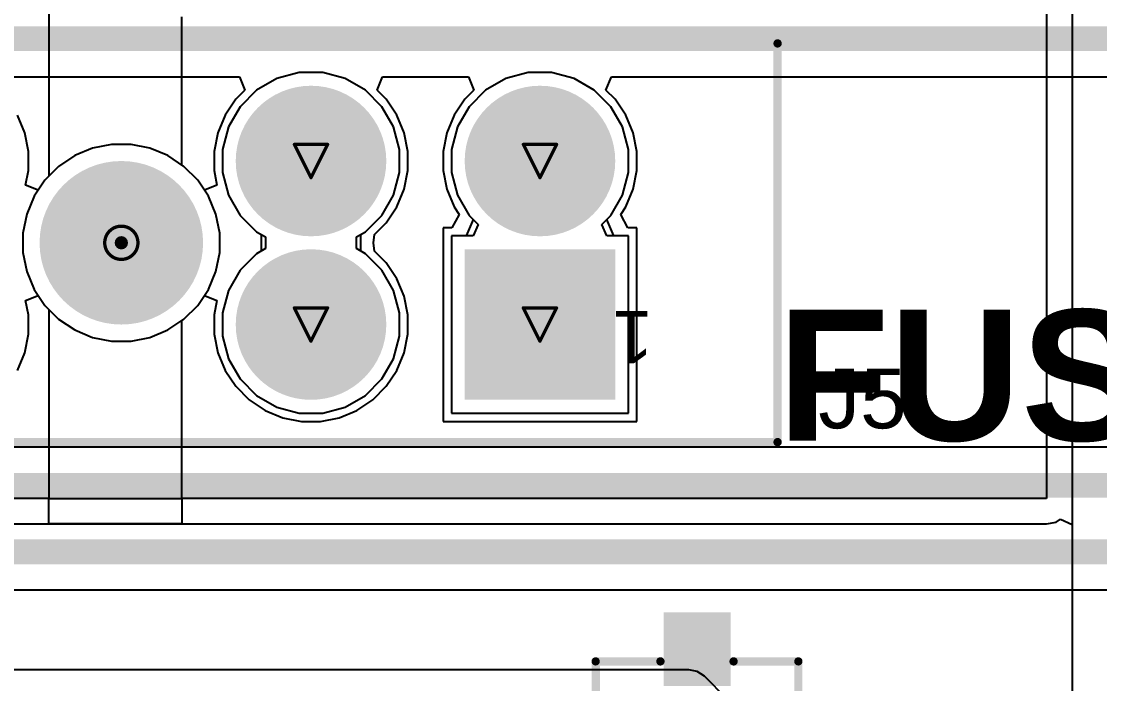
# Model space of a CAD drawing. Header units: inches. Extents: x 0 to 5379, y 0 to 5429.
# Drawn here: x 93.56 to 110.04, y 20.03 to 30.15 of the extents above; entities that cross this region are included whole.
import ezdxf

# ---------------------------------------------------------------- set-up
doc = ezdxf.new("R2010")
doc.units = ezdxf.units.IN
for name, color, linetype in [('Bottom Layer', 5, 'Continuous'), ('Bottom Solder', 6, 'Continuous'), ('Drill Drawing', 1, 'Continuous'), ('GND01', 16, 'Continuous'), ('GND02', 76, 'Continuous'), ('Multi-Layer', 9, 'Continuous'), ('Pad Holes', 156, 'Continuous'), ('PWR', 156, 'Continuous'), ('SIG 01', 90, 'Continuous'), ('Top Layer', 1, 'Continuous'), ('Top Overlay', 2, 'Continuous'), ('Top Paste', 8, 'Continuous'), ('Top Solder', 216, 'Continuous')]:
    doc.layers.add(name, color=color, linetype=linetype)
doc.styles.add('Arial', font='', dxfattribs={"height": 0.2})
doc.styles.add('Arial_Bold', font='', dxfattribs={"height": 0.2})
doc.styles.get('Arial').set_extended_font_data('Arial')
doc.styles.get('Arial_Bold').set_extended_font_data('Arial', bold=True)

# ---------------------------------------------------------------- blocks, each defined once
blk = doc.blocks.new('178_6165_0002_52')
at = {"layer": 'Bottom Layer'}
blk.add_hatch(color=5, dxfattribs=at).paths.add_polyline_path([(-7.5, 2.35), (-5.3, 2.35), (-5.3, 0.15), (-7.5, 0.15)])
h = blk.add_hatch(color=5, dxfattribs=at)
edge = h.paths.add_edge_path()
edge.add_arc((-2.9, 1.25), 1.1, 0, 360)
h = blk.add_hatch(color=5, dxfattribs=at)
edge = h.paths.add_edge_path()
edge.add_arc((-6.4, -1.25), 1.1, 0, 360)
h = blk.add_hatch(color=5, dxfattribs=at)
edge = h.paths.add_edge_path()
edge.add_arc((-2.9, -1.25), 1.1, 0, 360)
at = {"layer": 'Bottom Solder'}
blk.add_hatch(color=6, dxfattribs=at).paths.add_polyline_path([(-7.551, 2.401), (-5.249, 2.401), (-5.249, 0.099), (-7.551, 0.099)])
h = blk.add_hatch(color=6, dxfattribs=at)
edge = h.paths.add_edge_path()
edge.add_arc((-2.9, 1.25), 1.151, 0, 360)
h = blk.add_hatch(color=6, dxfattribs=at)
edge = h.paths.add_edge_path()
edge.add_arc((0, 0), 0.102, 0, 360)
h = blk.add_hatch(color=6, dxfattribs=at)
edge = h.paths.add_edge_path()
edge.add_arc((-6.4, -1.25), 1.151, 0, 360)
h = blk.add_hatch(color=6, dxfattribs=at)
edge = h.paths.add_edge_path()
edge.add_arc((-2.9, -1.25), 1.151, 0, 360)
at = {"layer": 'GND01'}
blk.add_hatch(color=16, dxfattribs=at).paths.add_polyline_path([(-7.5, 2.35), (-5.3, 2.35), (-5.3, 0.15), (-7.5, 0.15)])
h = blk.add_hatch(color=16, dxfattribs=at)
edge = h.paths.add_edge_path()
edge.add_arc((-2.9, 1.25), 1.1, 0, 360)
h = blk.add_hatch(color=16, dxfattribs=at)
edge = h.paths.add_edge_path()
edge.add_arc((-6.4, -1.25), 1.1, 0, 360)
h = blk.add_hatch(color=16, dxfattribs=at)
edge = h.paths.add_edge_path()
edge.add_arc((-2.9, -1.25), 1.1, 0, 360)
at = {"layer": 'GND02'}
blk.add_hatch(color=76, dxfattribs=at).paths.add_polyline_path([(-7.5, 2.35), (-5.3, 2.35), (-5.3, 0.15), (-7.5, 0.15)])
h = blk.add_hatch(color=76, dxfattribs=at)
edge = h.paths.add_edge_path()
edge.add_arc((-2.9, 1.25), 1.1, 0, 360)
h = blk.add_hatch(color=76, dxfattribs=at)
edge = h.paths.add_edge_path()
edge.add_arc((-6.4, -1.25), 1.1, 0, 360)
h = blk.add_hatch(color=76, dxfattribs=at)
edge = h.paths.add_edge_path()
edge.add_arc((-2.9, -1.25), 1.1, 0, 360)
at = {"layer": 'Multi-Layer'}
blk.add_hatch(color=9, dxfattribs=at).paths.add_polyline_path([(-7.5, 2.35), (-5.3, 2.35), (-5.3, 0.15), (-7.5, 0.15)])
h = blk.add_hatch(color=9, dxfattribs=at)
edge = h.paths.add_edge_path()
edge.add_arc((-2.9, 1.25), 1.1, 0, 360)
h = blk.add_hatch(color=9, dxfattribs=at)
edge = h.paths.add_edge_path()
edge.add_arc((-6.4, -1.25), 1.1, 0, 360)
h = blk.add_hatch(color=9, dxfattribs=at)
edge = h.paths.add_edge_path()
edge.add_arc((-2.9, -1.25), 1.1, 0, 360)
at = {"layer": 'Pad Holes'}
h = blk.add_hatch(color=7, dxfattribs=at)
edge = h.paths.add_edge_path()
edge.add_arc((-6.4, 1.25), 0.75, 0, 360)
h = blk.add_hatch(color=7, dxfattribs=at)
edge = h.paths.add_edge_path()
edge.add_arc((-2.9, 1.25), 0.75, 0, 360)
h = blk.add_hatch(color=7, dxfattribs=at)
edge = h.paths.add_edge_path()
edge.add_arc((0, 0), 1.25, 0, 360)
h = blk.add_hatch(color=7, dxfattribs=at)
edge = h.paths.add_edge_path()
edge.add_arc((-6.4, -1.25), 0.75, 0, 360)
h = blk.add_hatch(color=7, dxfattribs=at)
edge = h.paths.add_edge_path()
edge.add_arc((-2.9, -1.25), 0.75, 0, 360)
at = {"layer": 'PWR'}
blk.add_hatch(color=156, dxfattribs=at).paths.add_polyline_path([(-7.5, 2.35), (-5.3, 2.35), (-5.3, 0.15), (-7.5, 0.15)])
h = blk.add_hatch(color=156, dxfattribs=at)
edge = h.paths.add_edge_path()
edge.add_arc((-2.9, 1.25), 1.1, 0, 360)
h = blk.add_hatch(color=156, dxfattribs=at)
edge = h.paths.add_edge_path()
edge.add_arc((-6.4, -1.25), 1.1, 0, 360)
h = blk.add_hatch(color=156, dxfattribs=at)
edge = h.paths.add_edge_path()
edge.add_arc((-2.9, -1.25), 1.1, 0, 360)
at = {"layer": 'SIG 01'}
blk.add_hatch(color=90, dxfattribs=at).paths.add_polyline_path([(-7.5, 2.35), (-5.3, 2.35), (-5.3, 0.15), (-7.5, 0.15)])
h = blk.add_hatch(color=90, dxfattribs=at)
edge = h.paths.add_edge_path()
edge.add_arc((-2.9, 1.25), 1.1, 0, 360)
h = blk.add_hatch(color=90, dxfattribs=at)
edge = h.paths.add_edge_path()
edge.add_arc((-6.4, -1.25), 1.1, 0, 360)
h = blk.add_hatch(color=90, dxfattribs=at)
edge = h.paths.add_edge_path()
edge.add_arc((-2.9, -1.25), 1.1, 0, 360)
at = {"layer": 'Top Layer'}
blk.add_hatch(color=1, dxfattribs=at).paths.add_polyline_path([(-7.5, 2.35), (-5.3, 2.35), (-5.3, 0.15), (-7.5, 0.15)])
h = blk.add_hatch(color=1, dxfattribs=at)
edge = h.paths.add_edge_path()
edge.add_arc((-2.9, 1.25), 1.1, 0, 360)
h = blk.add_hatch(color=1, dxfattribs=at)
edge = h.paths.add_edge_path()
edge.add_arc((-6.4, -1.25), 1.1, 0, 360)
h = blk.add_hatch(color=1, dxfattribs=at)
edge = h.paths.add_edge_path()
edge.add_arc((-2.9, -1.25), 1.1, 0, 360)
at = {"layer": 'Top Solder'}
blk.add_hatch(color=216, dxfattribs=at).paths.add_polyline_path([(-7.551, 2.401), (-5.249, 2.401), (-5.249, 0.099), (-7.551, 0.099)])
h = blk.add_hatch(color=216, dxfattribs=at)
edge = h.paths.add_edge_path()
edge.add_arc((-2.9, 1.25), 1.151, 0, 360)
h = blk.add_hatch(color=216, dxfattribs=at)
edge = h.paths.add_edge_path()
edge.add_arc((0, 0), 0.102, 0, 360)
h = blk.add_hatch(color=216, dxfattribs=at)
edge = h.paths.add_edge_path()
edge.add_arc((-6.4, -1.25), 1.151, 0, 360)
h = blk.add_hatch(color=216, dxfattribs=at)
edge = h.paths.add_edge_path()
edge.add_arc((-2.9, -1.25), 1.151, 0, 360)
at = {"layer": 'Top Overlay'}
for points in [[(-10.033, 3.048, 0.127, 0.127, 0), (-10.033, -3.048, 0.127, 0.127, 0)], [(10.033, 3.048, 0.127, 0.127, 0), (-10.033, 3.048, 0.127, 0.127, 0)], [(10.033, -3.048, 0.127, 0.127, 0), (-10.033, -3.048, 0.127, 0.127, 0)]]:
    blk.add_lwpolyline(points, format="xyseb", dxfattribs=at)
for points in [[(-10.065, 3.048, 0.0635, 0.0635, 1), (-10.001, 3.048, 0.0635, 0.0635, 1)], [(-10.065, 3.048, 0.0635, 0.0635, 1), (-10.001, 3.048, 0.0635, 0.0635, 1)], [(-10.065, -3.048, 0.0635, 0.0635, 1), (-10.001, -3.048, 0.0635, 0.0635, 1)], [(-10.065, -3.048, 0.0635, 0.0635, 1), (-10.001, -3.048, 0.0635, 0.0635, 1)]]:
    blk.add_lwpolyline(points, format="xyseb", close=True, dxfattribs=at)
at = {"layer": 'Top Overlay', "style": 'Arial'}
blk.add_text('1', height=0.8, dxfattribs=at).set_placement((-8.128, 1.041))
blk = doc.blocks.new('SOT_23_107')
at = {"layer": 'Top Layer'}
for points in [[(-0.41, 1.46), (0.41, 1.46), (0.41, 0.54), (-0.41, 0.54)], [(-1.36, -0.54), (-0.54, -0.54), (-0.54, -1.46), (-1.36, -1.46)], [(0.54, -0.54), (1.36, -0.54), (1.36, -1.46), (0.54, -1.46)]]:
    blk.add_hatch(color=1, dxfattribs=at).paths.add_polyline_path(points)
at = {"layer": 'Top Paste'}
for points in [[(-0.41, 1.46), (0.41, 1.46), (0.41, 0.54), (-0.41, 0.54)], [(-1.36, -0.54), (-0.54, -0.54), (-0.54, -1.46), (-1.36, -1.46)], [(0.54, -0.54), (1.36, -0.54), (1.36, -1.46), (0.54, -1.46)]]:
    blk.add_hatch(color=8, dxfattribs=at).paths.add_polyline_path(points)
at = {"layer": 'Top Solder'}
for points in [[(-0.512, 1.562), (0.512, 1.562), (0.512, 0.438), (-0.512, 0.438)], [(-1.462, -0.438), (-0.438, -0.438), (-0.438, -1.562), (-1.462, -1.562)], [(0.438, -0.438), (1.462, -0.438), (1.462, -1.562), (0.438, -1.562)]]:
    blk.add_hatch(color=216, dxfattribs=at).paths.add_polyline_path(points)
at = {"layer": 'Top Overlay'}
for points in [[(-1.549, -0.584, 0.127, 0.127, 0), (-1.549, 0.813, 0.127, 0.127, 0)], [(-1.549, 0.813, 0.127, 0.127, 0), (-0.559, 0.813, 0.127, 0.127, 0)], [(0.559, 0.813, 0.127, 0.127, 0), (1.549, 0.813, 0.127, 0.127, 0)], [(1.549, -0.584, 0.127, 0.127, 0), (1.549, 0.813, 0.127, 0.127, 0)], [(-0.33, -0.787, 0.127, 0.127, 0), (0.33, -0.787, 0.127, 0.127, 0)], [(-1.676, -1.041, 0.127, 0.127, 0), (-1.549, -1.168, 0.127, 0.127, 0)], [(-1.676, -1.295, 0.127, 0.127, 0), (-1.676, -1.041, 0.127, 0.127, 0)], [(-1.676, -1.295, 0.127, 0.127, 0), (-1.549, -1.168, 0.127, 0.127, 0)]]:
    blk.add_lwpolyline(points, format="xyseb", dxfattribs=at)
for points in [[(-1.581, 0.813, 0.0635, 0.0635, 1), (-1.518, 0.813, 0.0635, 0.0635, 1)], [(-1.581, 0.813, 0.0635, 0.0635, 1), (-1.518, 0.813, 0.0635, 0.0635, 1)], [(-0.591, 0.813, 0.0635, 0.0635, 1), (-0.527, 0.813, 0.0635, 0.0635, 1)], [(0.527, 0.813, 0.0635, 0.0635, 1), (0.591, 0.813, 0.0635, 0.0635, 1)], [(1.518, 0.813, 0.0635, 0.0635, 1), (1.581, 0.813, 0.0635, 0.0635, 1)], [(1.518, 0.813, 0.0635, 0.0635, 1), (1.581, 0.813, 0.0635, 0.0635, 1)], [(-1.581, -0.584, 0.0635, 0.0635, 1), (-1.518, -0.584, 0.0635, 0.0635, 1)], [(1.518, -0.584, 0.0635, 0.0635, 1), (1.581, -0.584, 0.0635, 0.0635, 1)], [(-0.362, -0.787, 0.0635, 0.0635, 1), (-0.298, -0.787, 0.0635, 0.0635, 1)], [(0.298, -0.787, 0.0635, 0.0635, 1), (0.362, -0.787, 0.0635, 0.0635, 1)], [(-1.708, -1.041, 0.0635, 0.0635, 1), (-1.645, -1.041, 0.0635, 0.0635, 1)], [(-1.708, -1.041, 0.0635, 0.0635, 1), (-1.645, -1.041, 0.0635, 0.0635, 1)], [(-1.581, -1.168, 0.0635, 0.0635, 1), (-1.518, -1.168, 0.0635, 0.0635, 1)], [(-1.581, -1.168, 0.0635, 0.0635, 1), (-1.518, -1.168, 0.0635, 0.0635, 1)], [(-1.708, -1.295, 0.0635, 0.0635, 1), (-1.645, -1.295, 0.0635, 0.0635, 1)], [(-1.708, -1.295, 0.0635, 0.0635, 1), (-1.645, -1.295, 0.0635, 0.0635, 1)]]:
    blk.add_lwpolyline(points, format="xyseb", close=True, dxfattribs=at)

msp = doc.modelspace()

# ---------------------------------------------------------------- linework, layer by layer
at = {"layer": 'Bottom Layer'}
for p, q in [((97.81, 29.375), (97.466, 29.283)), ((98.167, 29.375), (97.81, 29.375)), ((98.511, 29.283), (98.167, 29.375)), ((101.31, 29.375), (100.966, 29.283)), ((101.667, 29.375), (101.31, 29.375)), ((102.011, 29.283), (101.667, 29.375)), ((97.466, 29.283), (97.157, 29.104)), ((98.82, 29.104), (98.511, 29.283)), ((100.966, 29.283), (100.657, 29.104)), ((102.32, 29.104), (102.011, 29.283)), ((97.157, 29.104), (96.905, 28.852)), ((99.072, 28.852), (98.82, 29.104)), ((100.657, 29.104), (100.405, 28.852)), ((102.572, 28.852), (102.32, 29.104)), ((96.905, 28.852), (96.727, 28.544)), ((99.25, 28.544), (99.072, 28.852)), ((100.405, 28.852), (100.227, 28.544)), ((102.75, 28.544), (102.572, 28.852)), ((96.727, 28.544), (96.634, 28.199)), ((99.342, 28.199), (99.25, 28.544)), ((100.227, 28.544), (100.135, 28.199)), ((102.843, 28.199), (102.75, 28.544)), ((94.65, 28.217), (94.376, 28.104)), ((94.94, 28.275), (94.65, 28.217)), ((95.237, 28.275), (94.94, 28.275)), ((95.527, 28.217), (95.237, 28.275)), ((95.801, 28.104), (95.527, 28.217)), ((96.634, 28.199), (96.634, 27.843)), ((99.342, 27.843), (99.342, 28.199)), ((100.135, 28.199), (100.135, 27.843)), ((102.843, 27.843), (102.843, 28.199)), ((94.376, 28.104), (94.13, 27.939)), ((96.047, 27.939), (95.801, 28.104)), ((94.13, 27.939), (93.92, 27.729)), ((96.257, 27.729), (96.047, 27.939)), ((93.92, 27.729), (93.756, 27.483)), ((96.421, 27.483), (96.257, 27.729)), ((96.634, 27.843), (96.727, 27.498)), ((99.25, 27.498), (99.342, 27.843)), ((100.135, 27.843), (100.227, 27.498)), ((102.75, 27.498), (102.843, 27.843)), ((93.756, 27.483), (93.642, 27.209)), ((96.535, 27.209), (96.421, 27.483)), ((96.727, 27.498), (96.905, 27.19)), ((99.072, 27.19), (99.25, 27.498)), ((100.227, 27.498), (100.405, 27.19)), ((102.572, 27.19), (102.75, 27.498)), ((93.642, 27.209), (93.585, 26.919)), ((96.593, 26.919), (96.535, 27.209)), ((96.905, 27.19), (97.157, 26.937)), ((98.82, 26.937), (99.072, 27.19)), ((100.405, 27.19), (100.542, 27.053)), ((100.542, 27.053), (100.468, 26.875)), ((102.435, 27.053), (102.572, 27.19)), ((102.509, 26.875), (102.435, 27.053)), ((93.585, 26.919), (93.585, 26.623)), ((96.593, 26.623), (96.593, 26.919)), ((97.157, 26.937), (97.292, 26.86)), ((98.685, 26.86), (98.82, 26.937)), ((100.468, 26.875), (100.135, 26.875)), ((100.135, 26.875), (100.135, 24.167)), ((102.843, 26.875), (102.509, 26.875)), ((102.843, 24.167), (102.843, 26.875)), ((97.292, 26.86), (97.292, 26.682)), ((98.685, 26.682), (98.685, 26.86)), ((93.585, 26.623), (93.642, 26.332)), ((96.535, 26.332), (96.593, 26.623)), ((97.157, 26.604), (96.905, 26.352)), ((97.292, 26.682), (97.157, 26.604)), ((98.82, 26.604), (98.685, 26.682)), ((99.072, 26.352), (98.82, 26.604)), ((93.642, 26.332), (93.756, 26.058)), ((96.421, 26.058), (96.535, 26.332)), ((96.905, 26.352), (96.727, 26.043)), ((99.25, 26.043), (99.072, 26.352)), ((93.756, 26.058), (93.92, 25.812)), ((96.257, 25.812), (96.421, 26.058)), ((96.727, 26.043), (96.634, 25.699)), ((99.342, 25.699), (99.25, 26.043)), ((93.92, 25.812), (94.13, 25.602)), ((96.047, 25.602), (96.257, 25.812)), ((94.13, 25.602), (94.376, 25.438)), ((95.801, 25.438), (96.047, 25.602)), ((96.634, 25.699), (96.634, 25.343)), ((99.342, 25.343), (99.342, 25.699)), ((94.376, 25.438), (94.65, 25.324)), ((95.527, 25.324), (95.801, 25.438)), ((94.65, 25.324), (94.94, 25.267)), ((94.94, 25.267), (95.237, 25.267)), ((95.237, 25.267), (95.527, 25.324)), ((96.634, 25.343), (96.727, 24.998)), ((99.25, 24.998), (99.342, 25.343)), ((96.727, 24.998), (96.905, 24.689)), ((99.072, 24.689), (99.25, 24.998)), ((96.905, 24.689), (97.157, 24.437)), ((98.82, 24.437), (99.072, 24.689)), ((97.157, 24.437), (97.466, 24.259)), ((98.511, 24.259), (98.82, 24.437)), ((97.466, 24.259), (97.81, 24.167)), ((98.167, 24.167), (98.511, 24.259)), ((97.81, 24.167), (98.167, 24.167)), ((100.135, 24.167), (102.843, 24.167))]:
    msp.add_line(p, q, dxfattribs=at)
at = {"layer": 'Drill Drawing'}
for points in [[(97.734, 28.275, 0.0508, 0.0508, 0), (98.242, 28.275, 0.0508, 0.0508, 0)], [(97.734, 28.275, 0.0508, 0.0508, 0), (97.988, 27.767, 0.0508, 0.0508, 0)], [(97.988, 27.767, 0.0508, 0.0508, 0), (98.242, 28.275, 0.0508, 0.0508, 0)], [(101.235, 28.275, 0.0508, 0.0508, 0), (101.743, 28.275, 0.0508, 0.0508, 0)], [(101.235, 28.275, 0.0508, 0.0508, 0), (101.489, 27.767, 0.0508, 0.0508, 0)], [(101.489, 27.767, 0.0508, 0.0508, 0), (101.743, 28.275, 0.0508, 0.0508, 0)], [(97.734, 25.775, 0.0508, 0.0508, 0), (98.242, 25.775, 0.0508, 0.0508, 0)], [(97.734, 25.775, 0.0508, 0.0508, 0), (97.988, 25.267, 0.0508, 0.0508, 0)], [(97.988, 25.267, 0.0508, 0.0508, 0), (98.242, 25.775, 0.0508, 0.0508, 0)], [(101.235, 25.775, 0.0508, 0.0508, 0), (101.743, 25.775, 0.0508, 0.0508, 0)], [(101.235, 25.775, 0.0508, 0.0508, 0), (101.489, 25.267, 0.0508, 0.0508, 0)], [(101.489, 25.267, 0.0508, 0.0508, 0), (101.743, 25.775, 0.0508, 0.0508, 0)]]:
    msp.add_lwpolyline(points, format="xyseb", dxfattribs=at)
for points in [[(97.722, 28.275, 0.0254, 0.0254, 1), (97.747, 28.275, 0.0254, 0.0254, 1)], [(97.722, 28.275, 0.0254, 0.0254, 1), (97.747, 28.275, 0.0254, 0.0254, 1)], [(98.23, 28.275, 0.0254, 0.0254, 1), (98.255, 28.275, 0.0254, 0.0254, 1)], [(98.23, 28.275, 0.0254, 0.0254, 1), (98.255, 28.275, 0.0254, 0.0254, 1)], [(101.222, 28.275, 0.0254, 0.0254, 1), (101.247, 28.275, 0.0254, 0.0254, 1)], [(101.222, 28.275, 0.0254, 0.0254, 1), (101.247, 28.275, 0.0254, 0.0254, 1)], [(101.73, 28.275, 0.0254, 0.0254, 1), (101.755, 28.275, 0.0254, 0.0254, 1)], [(101.73, 28.275, 0.0254, 0.0254, 1), (101.755, 28.275, 0.0254, 0.0254, 1)], [(97.976, 27.767, 0.0254, 0.0254, 1), (98.001, 27.767, 0.0254, 0.0254, 1)], [(97.976, 27.767, 0.0254, 0.0254, 1), (98.001, 27.767, 0.0254, 0.0254, 1)], [(101.476, 27.767, 0.0254, 0.0254, 1), (101.501, 27.767, 0.0254, 0.0254, 1)], [(101.476, 27.767, 0.0254, 0.0254, 1), (101.501, 27.767, 0.0254, 0.0254, 1)], [(95.343, 26.771, 0.0508, 0.0508, 1), (94.835, 26.771, 0.0508, 0.0508, 1)], [(94.822, 26.771, 0.0254, 0.0254, 1), (94.847, 26.771, 0.0254, 0.0254, 1)], [(95.33, 26.771, 0.0254, 0.0254, 1), (95.355, 26.771, 0.0254, 0.0254, 1)], [(97.722, 25.775, 0.0254, 0.0254, 1), (97.747, 25.775, 0.0254, 0.0254, 1)], [(97.722, 25.775, 0.0254, 0.0254, 1), (97.747, 25.775, 0.0254, 0.0254, 1)], [(98.23, 25.775, 0.0254, 0.0254, 1), (98.255, 25.775, 0.0254, 0.0254, 1)], [(98.23, 25.775, 0.0254, 0.0254, 1), (98.255, 25.775, 0.0254, 0.0254, 1)], [(101.222, 25.775, 0.0254, 0.0254, 1), (101.247, 25.775, 0.0254, 0.0254, 1)], [(101.222, 25.775, 0.0254, 0.0254, 1), (101.247, 25.775, 0.0254, 0.0254, 1)], [(101.73, 25.775, 0.0254, 0.0254, 1), (101.755, 25.775, 0.0254, 0.0254, 1)], [(101.73, 25.775, 0.0254, 0.0254, 1), (101.755, 25.775, 0.0254, 0.0254, 1)], [(97.976, 25.267, 0.0254, 0.0254, 1), (98.001, 25.267, 0.0254, 0.0254, 1)], [(97.976, 25.267, 0.0254, 0.0254, 1), (98.001, 25.267, 0.0254, 0.0254, 1)], [(101.476, 25.267, 0.0254, 0.0254, 1), (101.501, 25.267, 0.0254, 0.0254, 1)], [(101.476, 25.267, 0.0254, 0.0254, 1), (101.501, 25.267, 0.0254, 0.0254, 1)]]:
    msp.add_lwpolyline(points, format="xyseb", close=True, dxfattribs=at)
at = {"layer": 'GND01'}
for p, q in [((97.81, 29.375), (97.466, 29.283)), ((98.167, 29.375), (97.81, 29.375)), ((98.511, 29.283), (98.167, 29.375)), ((101.31, 29.375), (100.966, 29.283)), ((101.667, 29.375), (101.31, 29.375)), ((102.011, 29.283), (101.667, 29.375)), ((97.466, 29.283), (97.157, 29.104)), ((98.82, 29.104), (98.511, 29.283)), ((100.966, 29.283), (100.657, 29.104)), ((102.32, 29.104), (102.011, 29.283)), ((97.157, 29.104), (96.905, 28.852)), ((99.072, 28.852), (98.82, 29.104)), ((100.657, 29.104), (100.405, 28.852)), ((102.572, 28.852), (102.32, 29.104)), ((96.905, 28.852), (96.727, 28.544)), ((99.25, 28.544), (99.072, 28.852)), ((100.405, 28.852), (100.227, 28.544)), ((102.75, 28.544), (102.572, 28.852)), ((96.727, 28.544), (96.634, 28.199)), ((99.342, 28.199), (99.25, 28.544)), ((100.227, 28.544), (100.135, 28.199)), ((102.843, 28.199), (102.75, 28.544)), ((94.65, 28.217), (94.376, 28.104)), ((94.94, 28.275), (94.65, 28.217)), ((95.237, 28.275), (94.94, 28.275)), ((95.527, 28.217), (95.237, 28.275)), ((95.801, 28.104), (95.527, 28.217)), ((96.634, 28.199), (96.634, 27.843)), ((99.342, 27.843), (99.342, 28.199)), ((100.135, 28.199), (100.135, 27.843)), ((102.843, 27.843), (102.843, 28.199)), ((94.376, 28.104), (94.13, 27.939)), ((96.047, 27.939), (95.801, 28.104)), ((94.13, 27.939), (93.92, 27.729)), ((96.257, 27.729), (96.047, 27.939)), ((93.92, 27.729), (93.756, 27.483)), ((96.421, 27.483), (96.257, 27.729)), ((96.634, 27.843), (96.727, 27.498)), ((99.25, 27.498), (99.342, 27.843)), ((100.135, 27.843), (100.227, 27.498)), ((102.75, 27.498), (102.843, 27.843)), ((93.756, 27.483), (93.642, 27.209)), ((96.535, 27.209), (96.421, 27.483)), ((96.727, 27.498), (96.905, 27.19)), ((99.072, 27.19), (99.25, 27.498)), ((100.227, 27.498), (100.405, 27.19)), ((102.572, 27.19), (102.75, 27.498)), ((93.642, 27.209), (93.585, 26.919)), ((96.593, 26.919), (96.535, 27.209)), ((96.905, 27.19), (97.157, 26.937)), ((98.82, 26.937), (99.072, 27.19)), ((100.466, 27.129), (100.361, 26.875)), ((100.405, 27.19), (100.466, 27.129)), ((102.511, 27.129), (102.572, 27.19)), ((102.617, 26.875), (102.511, 27.129)), ((93.585, 26.919), (93.585, 26.623)), ((96.593, 26.623), (96.593, 26.919)), ((97.157, 26.937), (97.226, 26.898)), ((97.226, 26.898), (97.226, 26.644)), ((98.751, 26.898), (98.82, 26.937)), ((98.751, 26.644), (98.751, 26.898)), ((100.361, 26.875), (100.135, 26.875)), ((100.135, 26.875), (100.135, 24.167)), ((102.843, 26.875), (102.617, 26.875)), ((102.843, 24.167), (102.843, 26.875)), ((93.585, 26.623), (93.642, 26.332)), ((96.535, 26.332), (96.593, 26.623)), ((97.157, 26.604), (96.905, 26.352)), ((97.226, 26.644), (97.157, 26.604)), ((98.82, 26.604), (98.751, 26.644)), ((99.072, 26.352), (98.82, 26.604)), ((93.642, 26.332), (93.756, 26.058)), ((96.421, 26.058), (96.535, 26.332)), ((96.905, 26.352), (96.727, 26.043)), ((99.25, 26.043), (99.072, 26.352)), ((93.756, 26.058), (93.92, 25.812)), ((96.257, 25.812), (96.421, 26.058)), ((96.727, 26.043), (96.634, 25.699)), ((99.342, 25.699), (99.25, 26.043)), ((93.92, 25.812), (94.13, 25.602)), ((96.047, 25.602), (96.257, 25.812)), ((94.13, 25.602), (94.376, 25.438)), ((95.801, 25.438), (96.047, 25.602)), ((96.634, 25.699), (96.634, 25.343)), ((99.342, 25.343), (99.342, 25.699)), ((94.376, 25.438), (94.65, 25.324)), ((95.527, 25.324), (95.801, 25.438)), ((94.65, 25.324), (94.94, 25.267)), ((94.94, 25.267), (95.237, 25.267)), ((95.237, 25.267), (95.527, 25.324)), ((96.634, 25.343), (96.727, 24.998)), ((99.25, 24.998), (99.342, 25.343)), ((96.727, 24.998), (96.905, 24.689)), ((99.072, 24.689), (99.25, 24.998)), ((96.905, 24.689), (97.157, 24.437)), ((98.82, 24.437), (99.072, 24.689)), ((97.157, 24.437), (97.466, 24.259)), ((98.511, 24.259), (98.82, 24.437)), ((97.466, 24.259), (97.81, 24.167)), ((98.167, 24.167), (98.511, 24.259)), ((97.81, 24.167), (98.167, 24.167)), ((100.135, 24.167), (102.843, 24.167))]:
    msp.add_line(p, q, dxfattribs=at)
at = {"layer": 'GND02'}
for p, q in [((97.81, 29.375), (97.466, 29.283)), ((98.167, 29.375), (97.81, 29.375)), ((98.511, 29.283), (98.167, 29.375)), ((101.31, 29.375), (100.966, 29.283)), ((101.667, 29.375), (101.31, 29.375)), ((102.011, 29.283), (101.667, 29.375)), ((97.466, 29.283), (97.157, 29.104)), ((98.82, 29.104), (98.511, 29.283)), ((100.966, 29.283), (100.657, 29.104)), ((102.32, 29.104), (102.011, 29.283)), ((97.157, 29.104), (96.905, 28.852)), ((99.072, 28.852), (98.82, 29.104)), ((100.657, 29.104), (100.405, 28.852)), ((102.572, 28.852), (102.32, 29.104)), ((96.905, 28.852), (96.727, 28.544)), ((99.25, 28.544), (99.072, 28.852)), ((100.405, 28.852), (100.227, 28.544)), ((102.75, 28.544), (102.572, 28.852)), ((96.727, 28.544), (96.634, 28.199)), ((99.342, 28.199), (99.25, 28.544)), ((100.227, 28.544), (100.135, 28.199)), ((102.843, 28.199), (102.75, 28.544)), ((94.65, 28.217), (94.376, 28.104)), ((94.94, 28.275), (94.65, 28.217)), ((95.237, 28.275), (94.94, 28.275)), ((95.527, 28.217), (95.237, 28.275)), ((95.801, 28.104), (95.527, 28.217)), ((96.634, 28.199), (96.634, 27.843)), ((99.342, 27.843), (99.342, 28.199)), ((100.135, 28.199), (100.135, 27.843)), ((102.843, 27.843), (102.843, 28.199)), ((94.376, 28.104), (94.13, 27.939)), ((96.047, 27.939), (95.801, 28.104)), ((94.13, 27.939), (93.92, 27.729)), ((96.257, 27.729), (96.047, 27.939)), ((93.92, 27.729), (93.756, 27.483)), ((96.421, 27.483), (96.257, 27.729)), ((96.634, 27.843), (96.727, 27.498)), ((99.25, 27.498), (99.342, 27.843)), ((100.135, 27.843), (100.227, 27.498)), ((102.75, 27.498), (102.843, 27.843)), ((93.756, 27.483), (93.642, 27.209)), ((96.535, 27.209), (96.421, 27.483)), ((96.727, 27.498), (96.905, 27.19)), ((99.072, 27.19), (99.25, 27.498)), ((100.227, 27.498), (100.405, 27.19)), ((102.572, 27.19), (102.75, 27.498)), ((93.642, 27.209), (93.585, 26.919)), ((96.593, 26.919), (96.535, 27.209)), ((96.905, 27.19), (97.157, 26.937)), ((98.82, 26.937), (99.072, 27.19)), ((100.466, 27.129), (100.361, 26.875)), ((100.405, 27.19), (100.466, 27.129)), ((102.511, 27.129), (102.572, 27.19)), ((102.617, 26.875), (102.511, 27.129)), ((93.585, 26.919), (93.585, 26.623)), ((96.593, 26.623), (96.593, 26.919)), ((97.157, 26.937), (97.226, 26.898)), ((97.226, 26.898), (97.226, 26.644)), ((98.751, 26.898), (98.82, 26.937)), ((98.751, 26.644), (98.751, 26.898)), ((100.361, 26.875), (100.135, 26.875)), ((100.135, 26.875), (100.135, 24.167)), ((102.843, 26.875), (102.617, 26.875)), ((102.843, 24.167), (102.843, 26.875)), ((93.585, 26.623), (93.642, 26.332)), ((96.535, 26.332), (96.593, 26.623)), ((97.157, 26.604), (96.905, 26.352)), ((97.226, 26.644), (97.157, 26.604)), ((98.82, 26.604), (98.751, 26.644)), ((99.072, 26.352), (98.82, 26.604)), ((93.642, 26.332), (93.756, 26.058)), ((96.421, 26.058), (96.535, 26.332)), ((96.905, 26.352), (96.727, 26.043)), ((99.25, 26.043), (99.072, 26.352)), ((93.756, 26.058), (93.92, 25.812)), ((96.257, 25.812), (96.421, 26.058)), ((96.727, 26.043), (96.634, 25.699)), ((99.342, 25.699), (99.25, 26.043)), ((93.92, 25.812), (94.13, 25.602)), ((96.047, 25.602), (96.257, 25.812)), ((94.13, 25.602), (94.376, 25.438)), ((95.801, 25.438), (96.047, 25.602)), ((96.634, 25.699), (96.634, 25.343)), ((99.342, 25.343), (99.342, 25.699)), ((94.376, 25.438), (94.65, 25.324)), ((95.527, 25.324), (95.801, 25.438)), ((94.65, 25.324), (94.94, 25.267)), ((94.94, 25.267), (95.237, 25.267)), ((95.237, 25.267), (95.527, 25.324)), ((96.634, 25.343), (96.727, 24.998)), ((99.25, 24.998), (99.342, 25.343)), ((96.727, 24.998), (96.905, 24.689)), ((99.072, 24.689), (99.25, 24.998)), ((96.905, 24.689), (97.157, 24.437)), ((98.82, 24.437), (99.072, 24.689)), ((97.157, 24.437), (97.466, 24.259)), ((98.511, 24.259), (98.82, 24.437)), ((97.466, 24.259), (97.81, 24.167)), ((98.167, 24.167), (98.511, 24.259)), ((97.81, 24.167), (98.167, 24.167)), ((100.135, 24.167), (102.843, 24.167))]:
    msp.add_line(p, q, dxfattribs=at)
at = {"layer": 'PWR'}
for p, q in [((97.81, 29.375), (97.466, 29.283)), ((98.167, 29.375), (97.81, 29.375)), ((98.511, 29.283), (98.167, 29.375)), ((101.31, 29.375), (100.966, 29.283)), ((101.667, 29.375), (101.31, 29.375)), ((102.011, 29.283), (101.667, 29.375)), ((97.466, 29.283), (97.157, 29.104)), ((98.82, 29.104), (98.511, 29.283)), ((100.966, 29.283), (100.657, 29.104)), ((102.32, 29.104), (102.011, 29.283)), ((97.157, 29.104), (96.905, 28.852)), ((99.072, 28.852), (98.82, 29.104)), ((100.657, 29.104), (100.405, 28.852)), ((102.572, 28.852), (102.32, 29.104)), ((96.905, 28.852), (96.727, 28.544)), ((99.25, 28.544), (99.072, 28.852)), ((100.405, 28.852), (100.227, 28.544)), ((102.75, 28.544), (102.572, 28.852)), ((96.727, 28.544), (96.634, 28.199)), ((99.342, 28.199), (99.25, 28.544)), ((100.227, 28.544), (100.135, 28.199)), ((102.843, 28.199), (102.75, 28.544)), ((94.65, 28.217), (94.376, 28.104)), ((94.94, 28.275), (94.65, 28.217)), ((95.237, 28.275), (94.94, 28.275)), ((95.527, 28.217), (95.237, 28.275)), ((95.801, 28.104), (95.527, 28.217)), ((96.634, 28.199), (96.634, 27.843)), ((99.342, 27.843), (99.342, 28.199)), ((100.135, 28.199), (100.135, 27.843)), ((102.843, 27.843), (102.843, 28.199)), ((94.376, 28.104), (94.13, 27.939)), ((96.047, 27.939), (95.801, 28.104)), ((94.13, 27.939), (93.92, 27.729)), ((96.257, 27.729), (96.047, 27.939)), ((93.92, 27.729), (93.756, 27.483)), ((96.421, 27.483), (96.257, 27.729)), ((96.634, 27.843), (96.727, 27.498)), ((99.25, 27.498), (99.342, 27.843)), ((100.135, 27.843), (100.227, 27.498)), ((102.75, 27.498), (102.843, 27.843)), ((93.756, 27.483), (93.642, 27.209)), ((96.535, 27.209), (96.421, 27.483)), ((96.727, 27.498), (96.905, 27.19)), ((99.072, 27.19), (99.25, 27.498)), ((100.227, 27.498), (100.405, 27.19)), ((102.572, 27.19), (102.75, 27.498)), ((93.642, 27.209), (93.585, 26.919)), ((96.593, 26.919), (96.535, 27.209)), ((96.905, 27.19), (97.157, 26.937)), ((98.82, 26.937), (99.072, 27.19)), ((100.466, 27.129), (100.361, 26.875)), ((100.405, 27.19), (100.466, 27.129)), ((102.511, 27.129), (102.572, 27.19)), ((102.617, 26.875), (102.511, 27.129)), ((93.585, 26.919), (93.585, 26.623)), ((96.593, 26.623), (96.593, 26.919)), ((97.157, 26.937), (97.226, 26.898)), ((97.226, 26.898), (97.226, 26.644)), ((98.751, 26.898), (98.82, 26.937)), ((98.751, 26.644), (98.751, 26.898)), ((100.361, 26.875), (100.135, 26.875)), ((100.135, 26.875), (100.135, 24.167)), ((102.843, 26.875), (102.617, 26.875)), ((102.843, 24.167), (102.843, 26.875)), ((93.585, 26.623), (93.642, 26.332)), ((96.535, 26.332), (96.593, 26.623)), ((97.157, 26.604), (96.905, 26.352)), ((97.226, 26.644), (97.157, 26.604)), ((98.82, 26.604), (98.751, 26.644)), ((99.072, 26.352), (98.82, 26.604)), ((93.642, 26.332), (93.756, 26.058)), ((96.421, 26.058), (96.535, 26.332)), ((96.905, 26.352), (96.727, 26.043)), ((99.25, 26.043), (99.072, 26.352)), ((93.756, 26.058), (93.92, 25.812)), ((96.257, 25.812), (96.421, 26.058)), ((96.727, 26.043), (96.634, 25.699)), ((99.342, 25.699), (99.25, 26.043)), ((93.92, 25.812), (94.13, 25.602)), ((96.047, 25.602), (96.257, 25.812)), ((94.13, 25.602), (94.376, 25.438)), ((95.801, 25.438), (96.047, 25.602)), ((96.634, 25.699), (96.634, 25.343)), ((99.342, 25.343), (99.342, 25.699)), ((94.376, 25.438), (94.65, 25.324)), ((95.527, 25.324), (95.801, 25.438)), ((94.65, 25.324), (94.94, 25.267)), ((94.94, 25.267), (95.237, 25.267)), ((95.237, 25.267), (95.527, 25.324)), ((96.634, 25.343), (96.727, 24.998)), ((99.25, 24.998), (99.342, 25.343)), ((96.727, 24.998), (96.905, 24.689)), ((99.072, 24.689), (99.25, 24.998)), ((96.905, 24.689), (97.157, 24.437)), ((98.82, 24.437), (99.072, 24.689)), ((97.157, 24.437), (97.466, 24.259)), ((98.511, 24.259), (98.82, 24.437)), ((97.466, 24.259), (97.81, 24.167)), ((98.167, 24.167), (98.511, 24.259)), ((97.81, 24.167), (98.167, 24.167)), ((100.135, 24.167), (102.843, 24.167))]:
    msp.add_line(p, q, dxfattribs=at)
at = {"layer": 'SIG 01'}
for p, q in [((93.282, 29.309), (96.895, 29.309)), ((96.895, 29.309), (96.979, 29.106)), ((98.998, 29.106), (99.082, 29.309)), ((99.082, 29.309), (100.395, 29.309)), ((100.395, 29.309), (100.479, 29.106)), ((102.498, 29.106), (102.582, 29.309)), ((102.582, 29.309), (120.926, 29.309)), ((96.979, 29.106), (96.838, 28.965)), ((99.139, 28.965), (98.998, 29.106)), ((100.479, 29.106), (100.338, 28.965)), ((102.639, 28.965), (102.498, 29.106)), ((96.838, 28.965), (96.676, 28.722)), ((99.301, 28.722), (99.139, 28.965)), ((100.338, 28.965), (100.176, 28.722)), ((102.801, 28.722), (102.639, 28.965)), ((93.613, 28.453), (93.501, 28.722)), ((96.676, 28.722), (96.564, 28.453)), ((99.413, 28.453), (99.301, 28.722)), ((100.176, 28.722), (100.065, 28.453)), ((102.913, 28.453), (102.801, 28.722)), ((93.67, 28.167), (93.613, 28.453)), ((96.564, 28.453), (96.507, 28.167)), ((99.469, 28.167), (99.413, 28.453)), ((100.065, 28.453), (100.008, 28.167)), ((102.97, 28.167), (102.913, 28.453)), ((94.65, 28.217), (94.376, 28.104)), ((94.94, 28.275), (94.65, 28.217)), ((95.237, 28.275), (94.94, 28.275)), ((95.527, 28.217), (95.237, 28.275)), ((95.801, 28.104), (95.527, 28.217)), ((93.67, 27.875), (93.67, 28.167)), ((94.376, 28.104), (94.13, 27.939)), ((96.047, 27.939), (95.801, 28.104)), ((96.507, 28.167), (96.507, 27.875)), ((99.469, 27.875), (99.469, 28.167)), ((100.008, 28.167), (100.008, 27.875)), ((102.97, 27.875), (102.97, 28.167)), ((93.626, 27.654), (93.67, 27.875)), ((94.13, 27.939), (93.92, 27.729)), ((96.257, 27.729), (96.047, 27.939)), ((96.507, 27.875), (96.551, 27.654)), ((99.413, 27.589), (99.469, 27.875)), ((100.008, 27.875), (100.065, 27.589)), ((102.913, 27.589), (102.97, 27.875)), ((93.92, 27.729), (93.817, 27.575)), ((96.36, 27.575), (96.257, 27.729)), ((93.817, 27.575), (93.626, 27.654)), ((96.551, 27.654), (96.36, 27.575)), ((99.301, 27.319), (99.413, 27.589)), ((100.065, 27.589), (100.176, 27.319)), ((102.801, 27.319), (102.913, 27.589)), ((99.139, 27.077), (99.301, 27.319)), ((100.253, 27.205), (100.144, 27.002)), ((100.176, 27.319), (100.253, 27.205)), ((102.725, 27.205), (102.801, 27.319)), ((102.833, 27.002), (102.725, 27.205)), ((98.96, 26.897), (99.139, 27.077)), ((98.944, 26.771), (98.96, 26.897)), ((100.144, 27.002), (100.008, 27.002)), ((100.008, 27.002), (100.008, 24.04)), ((102.97, 27.002), (102.833, 27.002)), ((102.97, 24.04), (102.97, 27.002)), ((98.96, 26.644), (98.944, 26.771)), ((99.139, 26.465), (98.96, 26.644)), ((99.301, 26.222), (99.139, 26.465)), ((99.413, 25.953), (99.301, 26.222)), ((93.626, 25.887), (93.817, 25.966)), ((93.67, 25.667), (93.626, 25.887)), ((93.817, 25.966), (93.92, 25.812)), ((96.257, 25.812), (96.36, 25.966)), ((96.36, 25.966), (96.551, 25.887)), ((96.551, 25.887), (96.507, 25.667)), ((99.469, 25.667), (99.413, 25.953)), ((93.92, 25.812), (94.13, 25.602)), ((96.047, 25.602), (96.257, 25.812)), ((93.67, 25.375), (93.67, 25.667)), ((94.13, 25.602), (94.376, 25.438)), ((95.801, 25.438), (96.047, 25.602)), ((96.507, 25.667), (96.507, 25.375)), ((99.469, 25.375), (99.469, 25.667)), ((94.376, 25.438), (94.65, 25.324)), ((95.527, 25.324), (95.801, 25.438)), ((93.613, 25.089), (93.67, 25.375)), ((94.65, 25.324), (94.94, 25.267)), ((94.94, 25.267), (95.237, 25.267)), ((95.237, 25.267), (95.527, 25.324)), ((96.507, 25.375), (96.564, 25.089)), ((99.413, 25.089), (99.469, 25.375)), ((93.501, 24.819), (93.613, 25.089)), ((96.564, 25.089), (96.676, 24.819)), ((99.301, 24.819), (99.413, 25.089)), ((96.676, 24.819), (96.838, 24.577)), ((99.139, 24.577), (99.301, 24.819)), ((96.838, 24.577), (97.044, 24.37)), ((98.933, 24.37), (99.139, 24.577)), ((97.044, 24.37), (97.287, 24.208)), ((98.69, 24.208), (98.933, 24.37)), ((97.287, 24.208), (97.557, 24.097)), ((97.557, 24.097), (97.843, 24.04)), ((98.134, 24.04), (98.42, 24.097)), ((98.42, 24.097), (98.69, 24.208)), ((97.843, 24.04), (98.134, 24.04)), ((100.008, 24.04), (102.97, 24.04)), ((123.464, 23.646), (86.004, 23.646)), ((89.956, 21.465), (115.481, 21.465))]:
    msp.add_line(p, q, dxfattribs=at)
for points in [[(59.483, 29.892, 0.381, 0.381, 0), (120.926, 29.892, 0.381, 0.381, 0)], [(86.004, 23.063, 0.381, 0.381, 0), (123.706, 23.063, 0.381, 0.381, 0)], [(89.715, 22.047, 0.381, 0.381, 0), (115.722, 22.047, 0.381, 0.381, 0)]]:
    msp.add_lwpolyline(points, format="xyseb", dxfattribs=at)
at = {"layer": 'Top Layer'}
for p, q in [((109.235, 56.388), (109.235, 22.86)), ((109.626, 37.44), (109.626, 0.381)), ((93.98, 33.566), (93.98, 27.789)), ((96.012, 27.963), (96.012, 30.224)), ((96.047, 27.939), (96.012, 27.963)), ((96.257, 27.729), (96.047, 27.939)), ((93.92, 27.729), (93.756, 27.483)), ((93.98, 27.789), (93.92, 27.729)), ((96.421, 27.483), (96.257, 27.729)), ((93.756, 27.483), (93.642, 27.209)), ((96.535, 27.209), (96.421, 27.483)), ((93.642, 27.209), (93.585, 26.919)), ((96.593, 26.919), (96.535, 27.209)), ((93.585, 26.919), (93.585, 26.623)), ((96.593, 26.623), (96.593, 26.919)), ((93.585, 26.623), (93.642, 26.332)), ((96.535, 26.332), (96.593, 26.623)), ((93.642, 26.332), (93.756, 26.058)), ((96.421, 26.058), (96.535, 26.332)), ((93.756, 26.058), (93.92, 25.812)), ((96.257, 25.812), (96.421, 26.058)), ((93.92, 25.812), (93.98, 25.752)), ((93.98, 25.752), (93.98, 22.86)), ((96.047, 25.602), (96.257, 25.812)), ((96.012, 25.579), (96.047, 25.602)), ((96.012, 22.86), (96.012, 25.579)), ((93.98, 22.86), (74.757, 22.86)), ((93.98, 22.472), (93.98, 22.86)), ((93.98, 22.86), (96.012, 22.86)), ((96.012, 22.86), (96.012, 22.472)), ((109.235, 22.86), (96.012, 22.86)), ((74.757, 22.472), (109.235, 22.472)), ((96.012, 22.472), (93.98, 22.472)), ((109.235, 22.472), (109.383, 22.501)), ((109.383, 22.501), (109.449, 22.545)), ((109.449, 22.545), (109.626, 22.465)), ((109.626, 22.465), (109.626, 15.015)), ((103.763, 20.241), (91.366, 20.241)), ((103.892, 20.216), (103.763, 20.241)), ((104.002, 20.143), (103.892, 20.216)), ((104.344, 19.8), (104.002, 20.143))]:
    msp.add_line(p, q, dxfattribs=at)

# ---------------------------------------------------------------- block references
at = {"rotation": 180}
msp.add_blockref('178_6165_0002_52', (95.089, 26.771), dxfattribs=at)
msp.add_blockref('SOT_23_107', (103.89, 19.558))

# ---------------------------------------------------------------- texts
at = {"layer": 'Top Overlay', "style": 'Arial_Bold'}
msp.add_text('FUSE', height=2, rotation=360, dxfattribs=at).set_placement((105.122, 23.747))
at = {"layer": 'Top Overlay', "style": 'Arial'}
msp.add_text('J5', height=0.9144, dxfattribs=at).set_placement((105.745, 23.934))

doc.saveas('drawing.dxf')
